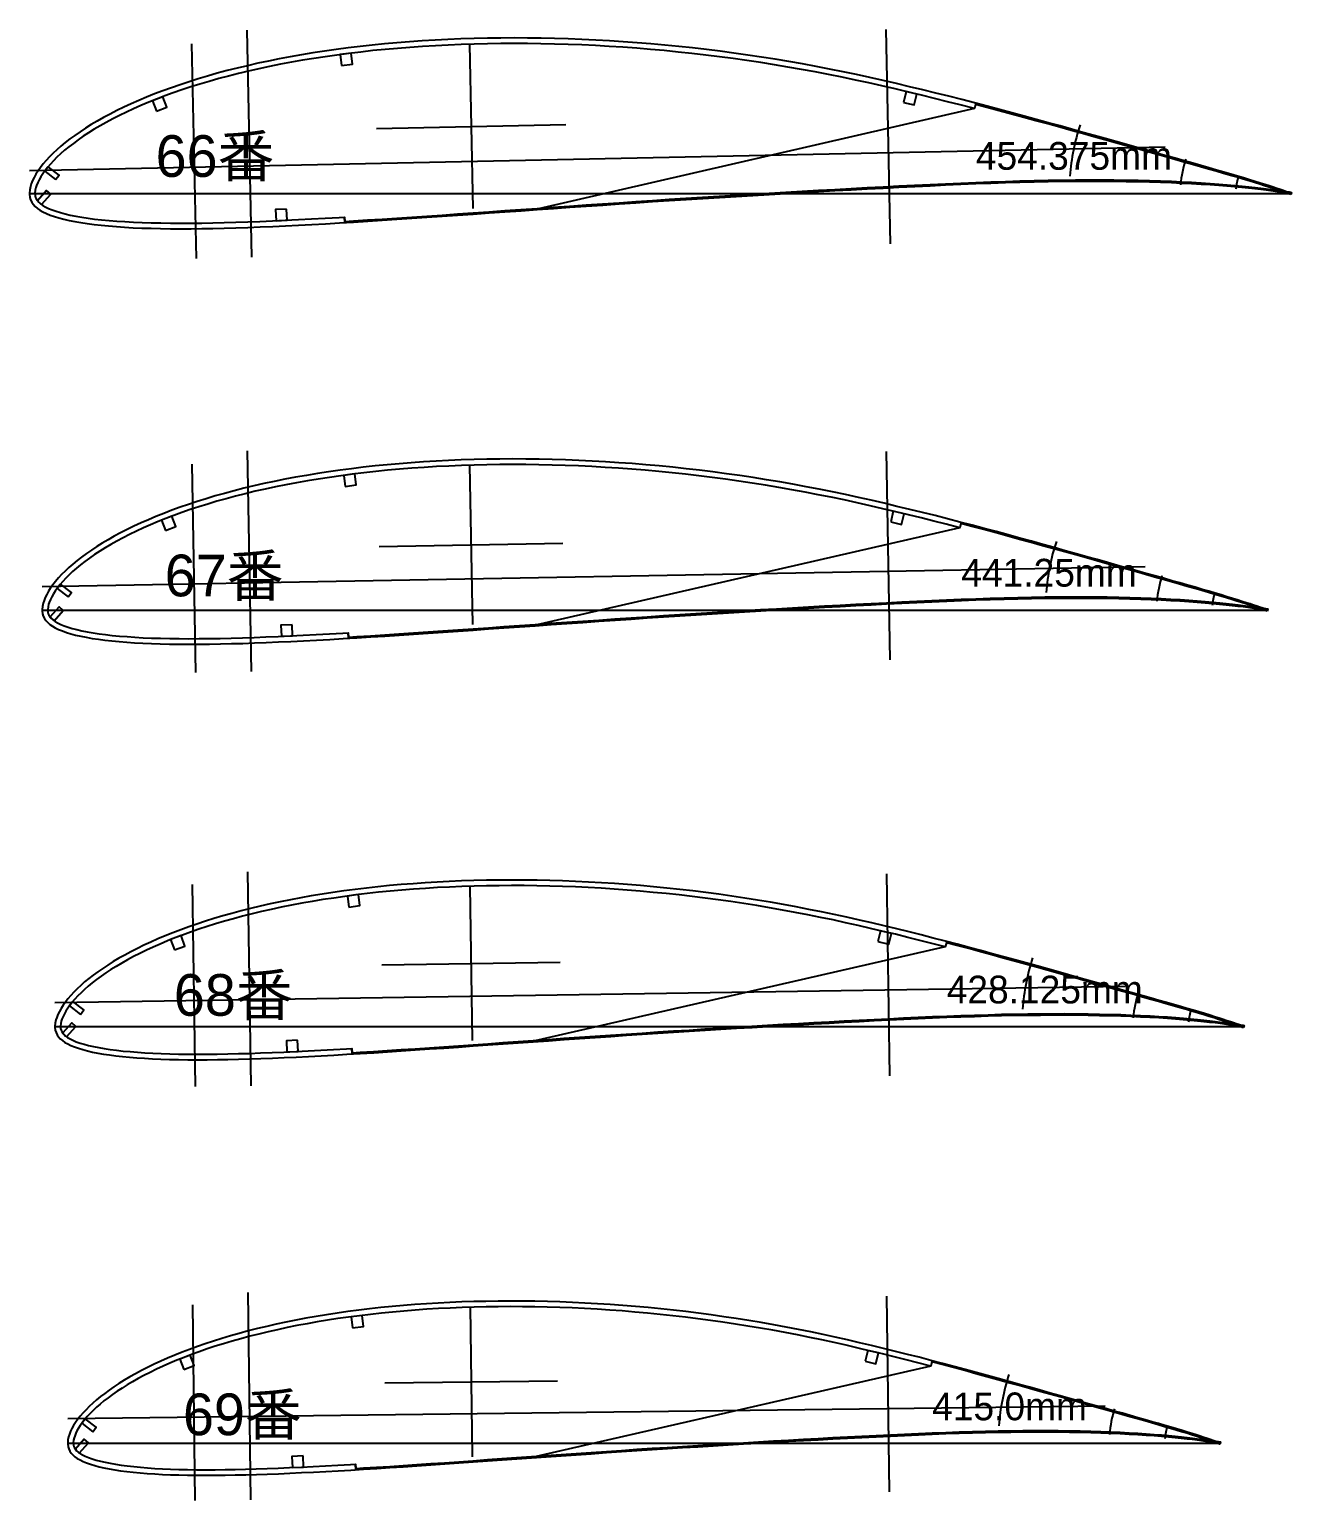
# Model space of a CAD drawing. Header units: metres. Extents: x -217 to 403, y -3621 to 82.
# Drawn here: x -159 to 295, y -3621 to -3091 of the extents above; entities that cross this region are included whole.
import ezdxf

# ---------------------------------------------------------------- set-up
doc = ezdxf.new("R2010")
doc.units = ezdxf.units.M
for name, color, linetype in [('FoilLayer', 7, 'Continuous'), ('RefFoilLayer', 7, 'Continuous'), ('StringerLayer', 7, 'Continuous'), ('SubLayer', 7, 'Continuous'), ('TextLayer', 7, 'Continuous')]:
    doc.layers.add(name, color=color, linetype=linetype)
doc.styles.add('MSゴシック', font='bigfont')

msp = doc.modelspace()

# ---------------------------------------------------------------- linework, layer by layer
at = {"layer": 'FoilLayer'}
for p, q in [((181.24, -3119.44), (22.72, -3155.89)), ((181.75, -3117.51), (181.24, -3119.44)), ((-45.44, -3160.49), (-45.56, -3158.49)), ((176.5, -3268.45), (175.99, -3270.38)), ((175.99, -3270.38), (22.06, -3305.72)), ((-44.12, -3310.18), (-44.24, -3308.19)), ((170.74, -3421.32), (21.41, -3455.55)), ((171.25, -3419.38), (170.74, -3421.32)), ((-42.81, -3459.88), (-42.93, -3457.88)), ((166, -3570.32), (165.49, -3572.26)), ((165.49, -3572.26), (20.75, -3605.38)), ((-41.5, -3609.58), (-41.62, -3607.58))]:
    msp.add_line(p, q, dxfattribs=at)
for points in [[(295.2, -3150.4), (295.11, -3150.37), (294.84, -3150.28), (294.41, -3150.13), (293.82, -3149.93), (293.09, -3149.67), (292.21, -3149.37), (291.18, -3149.02), (290.01, -3148.63), (288.7, -3148.2), (287.26, -3147.73), (285.68, -3147.22), (283.96, -3146.68), (282.12, -3146.11), (280.13, -3145.5), (278.02, -3144.86), (275.78, -3144.19), (273.42, -3143.49), (270.92, -3142.77), (268.3, -3142.01), (265.56, -3141.23), (262.69, -3140.41), (259.71, -3139.57), (256.61, -3138.69), (253.41, -3137.78), (250.09, -3136.85), (246.67, -3135.88), (243.16, -3134.89), (239.55, -3133.87), (235.85, -3132.83), (232.06, -3131.76), (228.18, -3130.68), (224.22, -3129.57), (220.19, -3128.44), (216.1, -3127.29), (211.93, -3126.14), (207.69, -3124.97), (203.38, -3123.79), (199.03, -3122.59), (194.62, -3121.39), (190.17, -3120.2), (185.67, -3119), (181.64, -3117.94), (181.24, -3119.44), (180.73, -3119.31), (176.15, -3118.12), (171.53, -3116.95), (166.88, -3115.79), (162.18, -3114.64), (157.45, -3113.5), (152.7, -3112.38), (147.93, -3111.27), (143.16, -3110.19), (138.37, -3109.15), (133.55, -3108.14), (128.71, -3107.17), (123.85, -3106.24), (118.98, -3105.34), (114.09, -3104.48), (109.19, -3103.66), (104.27, -3102.88), (99.33, -3102.14), (94.39, -3101.44), (89.44, -3100.78), (84.48, -3100.17), (79.52, -3099.59), (74.55, -3099.07), (69.57, -3098.58), (64.6, -3098.13), (59.63, -3097.73), (54.67, -3097.36), (49.72, -3097.04), (44.78, -3096.77), (39.85, -3096.54), (34.93, -3096.35), (30.03, -3096.2), (25.16, -3096.09), (20.31, -3096.02), (15.49, -3096.01), (10.67, -3096.04), (5.89, -3096.11), (1.15, -3096.21), (-3.56, -3096.36), (-8.23, -3096.55), (-12.86, -3096.79), (-17.46, -3097.07), (-22.02, -3097.39), (-26.53, -3097.75), (-30.99, -3098.14), (-35.39, -3098.58), (-39.75, -3099.07), (-44.06, -3099.59), (-48.32, -3100.15), (-52.52, -3100.75), (-56.65, -3101.38), (-60.72, -3102.05), (-64.72, -3102.75), (-68.67, -3103.5), (-72.55, -3104.28), (-76.37, -3105.09), (-80.1, -3105.93), (-83.76, -3106.8), (-87.34, -3107.71), (-90.85, -3108.66), (-94.3, -3109.64), (-97.65, -3110.64), (-100.93, -3111.66), (-104.13, -3112.72), (-107.24, -3113.8), (-110.27, -3114.9), (-113.22, -3116.03), (-116.09, -3117.18), (-118.86, -3118.34), (-121.53, -3119.52), (-124.12, -3120.72), (-126.62, -3121.94), (-129.04, -3123.17), (-131.36, -3124.4), (-133.58, -3125.65), (-135.69, -3126.89), (-137.71, -3128.15), (-139.64, -3129.42), (-141.48, -3130.7), (-143.21, -3131.96), (-144.85, -3133.22), (-146.37, -3134.47), (-147.79, -3135.71), (-149.11, -3136.96), (-150.34, -3138.2), (-151.47, -3139.42), (-152.5, -3140.61), (-153.42, -3141.79), (-154.24, -3142.92), (-154.94, -3144.01), (-155.55, -3145.09), (-156.03, -3146.06), (-156.46, -3147.16), (-156.73, -3147.88), (-156.93, -3148.86), (-157.03, -3149.86), (-157.04, -3150.01), (-156.98, -3150.83), (-156.82, -3151.41), (-156.56, -3151.98), (-156.16, -3152.58), (-155.65, -3153.17), (-155.01, -3153.75), (-154.24, -3154.31), (-153.32, -3154.85), (-152.2, -3155.38), (-150.9, -3155.9), (-149.44, -3156.41), (-147.88, -3156.9), (-146.19, -3157.35), (-144.34, -3157.77), (-142.33, -3158.16), (-140.18, -3158.53), (-137.93, -3158.89), (-135.55, -3159.2), (-133.03, -3159.47), (-130.35, -3159.72), (-127.55, -3159.94), (-124.63, -3160.15), (-121.61, -3160.32), (-118.46, -3160.46), (-115.18, -3160.56), (-111.76, -3160.63), (-108.24, -3160.68), (-104.61, -3160.7), (-100.88, -3160.69), (-97.01, -3160.64), (-93.02, -3160.57), (-88.92, -3160.48), (-84.73, -3160.37), (-80.44, -3160.23), (-76.04, -3160.06), (-71.52, -3159.86), (-66.9, -3159.65), (-62.2, -3159.43), (-57.42, -3159.19), (-52.54, -3158.91), (-47.56, -3158.61), (-45.56, -3158.49), (-45.46, -3160.04), (-42.39, -3159.86), (-37.25, -3159.55), (-32.04, -3159.22), (-26.75, -3158.86), (-21.38, -3158.49), (-15.93, -3158.13), (-10.43, -3157.76), (-4.87, -3157.38), (0.75, -3156.98), (6.43, -3156.57), (12.16, -3156.17), (17.94, -3155.77), (23.75, -3155.37), (29.59, -3154.95), (35.49, -3154.53), (41.42, -3154.12), (47.37, -3153.72), (53.33, -3153.32), (59.3, -3152.91), (65.31, -3152.5), (71.33, -3152.1), (77.35, -3151.73), (83.36, -3151.35), (89.36, -3150.96), (95.37, -3150.59), (101.37, -3150.23), (107.34, -3149.88), (113.28, -3149.53), (119.2, -3149.18), (125.11, -3148.84), (130.98, -3148.52), (136.81, -3148.21), (142.59, -3147.9), (148.33, -3147.59), (154.04, -3147.29), (159.7, -3147.02), (165.3, -3146.76), (170.83, -3146.5), (176.32, -3146.25), (181.75, -3146.02), (187.12, -3145.83), (192.4, -3145.66), (197.6, -3145.49), (202.73, -3145.35), (207.79, -3145.25), (212.74, -3145.18), (217.57, -3145.13), (222.31, -3145.1), (226.95, -3145.1), (231.47, -3145.13), (235.87, -3145.19), (240.13, -3145.27), (244.27, -3145.36), (248.28, -3145.48), (252.15, -3145.62), (255.87, -3145.79), (259.44, -3145.97), (262.87, -3146.16), (266.15, -3146.37), (269.26, -3146.6), (272.2, -3146.84), (274.97, -3147.08), (277.58, -3147.33), (280.02, -3147.57), (282.29, -3147.82), (284.38, -3148.07), (286.28, -3148.31), (288, -3148.54), (289.54, -3148.75), (290.9, -3148.94), (292.08, -3149.1), (293.09, -3149.25), (293.91, -3149.37), (294.56, -3149.47), (295.02, -3149.55), (295.32, -3149.59), (295.42, -3149.61)], [(286.66, -3300.4), (286.58, -3300.37), (286.31, -3300.28), (285.9, -3300.14), (285.33, -3299.94), (284.62, -3299.69), (283.76, -3299.4), (282.77, -3299.06), (281.63, -3298.68), (280.36, -3298.26), (278.96, -3297.81), (277.42, -3297.31), (275.76, -3296.79), (273.96, -3296.23), (272.04, -3295.64), (269.99, -3295.02), (267.81, -3294.37), (265.51, -3293.69), (263.09, -3292.99), (260.55, -3292.26), (257.88, -3291.5), (255.1, -3290.7), (252.2, -3289.88), (249.2, -3289.03), (246.09, -3288.15), (242.86, -3287.24), (239.55, -3286.3), (236.13, -3285.34), (232.63, -3284.35), (229.04, -3283.33), (225.36, -3282.3), (221.59, -3281.25), (217.74, -3280.17), (213.83, -3279.07), (209.85, -3277.96), (205.8, -3276.84), (201.68, -3275.71), (197.51, -3274.56), (193.27, -3273.4), (189, -3272.23), (184.67, -3271.07), (180.3, -3269.91), (176.39, -3268.88), (175.99, -3270.38), (175.49, -3270.25), (171.04, -3269.1), (166.56, -3267.96), (162.04, -3266.83), (157.48, -3265.72), (152.89, -3264.61), (148.27, -3263.52), (143.65, -3262.44), (139.01, -3261.4), (134.36, -3260.38), (129.68, -3259.41), (124.98, -3258.47), (120.26, -3257.56), (115.53, -3256.68), (110.79, -3255.85), (106.02, -3255.05), (101.25, -3254.3), (96.45, -3253.58), (91.65, -3252.9), (86.85, -3252.26), (82.03, -3251.67), (77.21, -3251.11), (72.39, -3250.6), (67.56, -3250.13), (62.73, -3249.69), (57.91, -3249.3), (53.09, -3248.94), (48.28, -3248.63), (43.49, -3248.36), (38.7, -3248.14), (33.92, -3247.95), (29.16, -3247.81), (24.43, -3247.7), (19.72, -3247.64), (15.04, -3247.62), (10.37, -3247.65), (5.72, -3247.72), (1.12, -3247.82), (-3.46, -3247.97), (-7.98, -3248.15), (-12.48, -3248.38), (-16.95, -3248.66), (-21.38, -3248.97), (-25.76, -3249.31), (-30.09, -3249.7), (-34.36, -3250.12), (-38.59, -3250.6), (-42.78, -3251.11), (-46.91, -3251.65), (-50.99, -3252.23), (-55.01, -3252.84), (-58.95, -3253.49), (-62.84, -3254.18), (-66.68, -3254.9), (-70.45, -3255.66), (-74.15, -3256.45), (-77.78, -3257.26), (-81.32, -3258.11), (-84.8, -3258.99), (-88.21, -3259.91), (-91.56, -3260.86), (-94.82, -3261.83), (-98, -3262.83), (-101.1, -3263.85), (-104.12, -3264.9), (-107.06, -3265.97), (-109.93, -3267.07), (-112.71, -3268.18), (-115.4, -3269.31), (-118, -3270.45), (-120.51, -3271.62), (-122.94, -3272.8), (-125.29, -3274), (-127.53, -3275.19), (-129.69, -3276.4), (-131.74, -3277.61), (-133.7, -3278.83), (-135.57, -3280.06), (-137.36, -3281.3), (-139.04, -3282.53), (-140.63, -3283.75), (-142.1, -3284.96), (-143.48, -3286.17), (-144.77, -3287.38), (-145.96, -3288.58), (-147.05, -3289.76), (-148.05, -3290.92), (-148.94, -3292.06), (-149.73, -3293.16), (-150.42, -3294.21), (-151.01, -3295.26), (-151.47, -3296.2), (-151.88, -3297.26), (-152.14, -3297.95), (-152.34, -3298.9), (-152.44, -3299.87), (-152.45, -3300.01), (-152.39, -3300.79), (-152.24, -3301.34), (-151.99, -3301.89), (-151.6, -3302.46), (-151.12, -3303.03), (-150.5, -3303.59), (-149.76, -3304.14), (-148.87, -3304.66), (-147.78, -3305.17), (-146.52, -3305.67), (-145.11, -3306.17), (-143.6, -3306.64), (-141.95, -3307.08), (-140.16, -3307.48), (-138.21, -3307.87), (-136.13, -3308.23), (-133.94, -3308.57), (-131.62, -3308.88), (-129.18, -3309.14), (-126.58, -3309.38), (-123.86, -3309.6), (-121.02, -3309.8), (-118.09, -3309.97), (-115.03, -3310.1), (-111.85, -3310.19), (-108.53, -3310.26), (-105.11, -3310.32), (-101.59, -3310.34), (-97.96, -3310.32), (-94.21, -3310.28), (-90.33, -3310.21), (-86.35, -3310.12), (-82.28, -3310.02), (-78.12, -3309.88), (-73.85, -3309.71), (-69.45, -3309.51), (-64.97, -3309.32), (-60.41, -3309.1), (-55.77, -3308.86), (-51.03, -3308.59), (-46.19, -3308.3), (-44.24, -3308.19), (-44.15, -3309.73), (-41.17, -3309.56), (-36.18, -3309.26), (-31.12, -3308.94), (-25.98, -3308.59), (-20.77, -3308.24), (-15.47, -3307.88), (-10.13, -3307.52), (-4.73, -3307.15), (0.72, -3306.76), (6.24, -3306.37), (11.81, -3305.98), (17.42, -3305.59), (23.06, -3305.2), (28.74, -3304.79), (34.46, -3304.39), (40.22, -3303.99), (46, -3303.6), (51.79, -3303.21), (57.59, -3302.81), (63.42, -3302.41), (69.27, -3302.03), (75.11, -3301.66), (80.95, -3301.3), (86.78, -3300.92), (92.61, -3300.56), (98.44, -3300.21), (104.24, -3299.87), (110.01, -3299.53), (115.76, -3299.19), (121.49, -3298.86), (127.2, -3298.55), (132.85, -3298.25), (138.47, -3297.95), (144.04, -3297.64), (149.59, -3297.36), (155.09, -3297.09), (160.52, -3296.84), (165.9, -3296.59), (171.23, -3296.35), (176.5, -3296.13), (181.71, -3295.94), (186.84, -3295.77), (191.89, -3295.61), (196.88, -3295.47), (201.78, -3295.37), (206.59, -3295.31), (211.29, -3295.26), (215.89, -3295.23), (220.39, -3295.23), (224.79, -3295.26), (229.05, -3295.31), (233.19, -3295.39), (237.21, -3295.48), (241.11, -3295.6), (244.86, -3295.74), (248.48, -3295.9), (251.94, -3296.07), (255.27, -3296.25), (258.46, -3296.46), (261.48, -3296.69), (264.34, -3296.92), (267.03, -3297.16), (269.56, -3297.39), (271.93, -3297.63), (274.13, -3297.87), (276.16, -3298.11), (278.01, -3298.34), (279.69, -3298.57), (281.18, -3298.77), (282.5, -3298.95), (283.65, -3299.12), (284.62, -3299.26), (285.42, -3299.38), (286.06, -3299.48), (286.5, -3299.55), (286.8, -3299.59), (286.89, -3299.61)], [(278.13, -3450.4), (278.05, -3450.37), (277.79, -3450.29), (277.39, -3450.15), (276.84, -3449.95), (276.15, -3449.71), (275.32, -3449.43), (274.35, -3449.1), (273.25, -3448.74), (272.02, -3448.33), (270.66, -3447.89), (269.17, -3447.41), (267.55, -3446.9), (265.81, -3446.36), (263.94, -3445.79), (261.95, -3445.18), (259.84, -3444.55), (257.61, -3443.89), (255.26, -3443.21), (252.8, -3442.5), (250.21, -3441.76), (247.51, -3440.99), (244.69, -3440.2), (241.78, -3439.37), (238.76, -3438.51), (235.64, -3437.63), (232.42, -3436.72), (229.1, -3435.79), (225.7, -3434.83), (222.22, -3433.84), (218.65, -3432.84), (214.99, -3431.82), (211.26, -3430.77), (207.47, -3429.71), (203.61, -3428.63), (199.68, -3427.54), (195.68, -3426.44), (191.63, -3425.33), (187.52, -3424.2), (183.37, -3423.07), (179.18, -3421.94), (174.93, -3420.82), (171.14, -3419.82), (170.74, -3421.32), (170.26, -3421.19), (165.94, -3420.08), (161.59, -3418.97), (157.21, -3417.88), (152.78, -3416.79), (148.32, -3415.73), (143.85, -3414.66), (139.36, -3413.62), (134.86, -3412.6), (130.35, -3411.62), (125.81, -3410.68), (121.25, -3409.76), (116.68, -3408.88), (112.08, -3408.03), (107.48, -3407.22), (102.86, -3406.45), (98.23, -3405.71), (93.58, -3405.02), (88.92, -3404.36), (84.26, -3403.74), (79.58, -3403.16), (74.91, -3402.62), (70.23, -3402.13), (65.54, -3401.67), (60.86, -3401.25), (56.18, -3400.87), (51.5, -3400.52), (46.84, -3400.22), (42.19, -3399.96), (37.54, -3399.74), (32.91, -3399.56), (28.29, -3399.42), (23.71, -3399.32), (19.13, -3399.26), (14.59, -3399.24), (10.06, -3399.27), (5.55, -3399.33), (1.09, -3399.43), (-3.35, -3399.57), (-7.74, -3399.75), (-12.11, -3399.98), (-16.44, -3400.24), (-20.74, -3400.54), (-24.99, -3400.88), (-29.18, -3401.25), (-33.33, -3401.66), (-37.44, -3402.12), (-41.5, -3402.62), (-45.51, -3403.15), (-49.47, -3403.71), (-53.36, -3404.3), (-57.19, -3404.93), (-60.96, -3405.6), (-64.68, -3406.3), (-68.34, -3407.04), (-71.93, -3407.8), (-75.45, -3408.59), (-78.89, -3409.41), (-82.26, -3410.27), (-85.57, -3411.16), (-88.82, -3412.08), (-91.98, -3413.02), (-95.07, -3413.99), (-98.07, -3414.98), (-101, -3416), (-103.86, -3417.04), (-106.64, -3418.1), (-109.33, -3419.18), (-111.94, -3420.28), (-114.46, -3421.39), (-116.9, -3422.52), (-119.26, -3423.66), (-121.53, -3424.82), (-123.71, -3425.98), (-125.81, -3427.16), (-127.79, -3428.33), (-129.69, -3429.51), (-131.5, -3430.7), (-133.23, -3431.9), (-134.87, -3433.1), (-136.41, -3434.28), (-137.84, -3435.45), (-139.17, -3436.62), (-140.42, -3437.8), (-141.57, -3438.96), (-142.63, -3440.11), (-143.6, -3441.22), (-144.46, -3442.33), (-145.23, -3443.39), (-145.89, -3444.42), (-146.46, -3445.43), (-146.91, -3446.33), (-147.31, -3447.36), (-147.56, -3448.02), (-147.75, -3448.94), (-147.84, -3449.87), (-147.85, -3450), (-147.8, -3450.74), (-147.65, -3451.28), (-147.42, -3451.8), (-147.05, -3452.35), (-146.58, -3452.9), (-145.99, -3453.44), (-145.27, -3453.96), (-144.42, -3454.46), (-143.37, -3454.96), (-142.15, -3455.45), (-140.77, -3455.93), (-139.31, -3456.39), (-137.72, -3456.81), (-135.98, -3457.2), (-134.09, -3457.57), (-132.07, -3457.93), (-129.95, -3458.26), (-127.7, -3458.55), (-125.33, -3458.81), (-122.81, -3459.04), (-120.17, -3459.25), (-117.42, -3459.45), (-114.58, -3459.61), (-111.61, -3459.74), (-108.52, -3459.83), (-105.3, -3459.9), (-101.99, -3459.95), (-98.57, -3459.97), (-95.05, -3459.96), (-91.41, -3459.91), (-87.65, -3459.84), (-83.78, -3459.76), (-79.84, -3459.66), (-75.79, -3459.52), (-71.65, -3459.36), (-67.39, -3459.17), (-63.04, -3458.98), (-58.61, -3458.77), (-54.11, -3458.54), (-49.51, -3458.28), (-44.82, -3458), (-42.93, -3457.88), (-42.84, -3459.43), (-39.95, -3459.26), (-35.1, -3458.97), (-30.19, -3458.66), (-25.21, -3458.32), (-20.15, -3457.98), (-15.01, -3457.63), (-9.83, -3457.29), (-4.59, -3456.92), (0.7, -3456.55), (6.05, -3456.17), (11.46, -3455.78), (16.9, -3455.41), (22.37, -3455.03), (27.88, -3454.64), (33.44, -3454.24), (39.02, -3453.86), (44.63, -3453.48), (50.25, -3453.1), (55.88, -3452.71), (61.54, -3452.33), (67.21, -3451.96), (72.88, -3451.6), (78.54, -3451.25), (84.2, -3450.88), (89.86, -3450.53), (95.51, -3450.19), (101.14, -3449.86), (106.73, -3449.53), (112.31, -3449.2), (117.88, -3448.88), (123.41, -3448.58), (128.9, -3448.29), (134.35, -3448), (139.76, -3447.7), (145.14, -3447.42), (150.47, -3447.17), (155.75, -3446.92), (160.96, -3446.68), (166.13, -3446.44), (171.25, -3446.23), (176.31, -3446.04), (181.29, -3445.88), (186.19, -3445.73), (191.02, -3445.59), (195.78, -3445.5), (200.45, -3445.43), (205, -3445.39), (209.47, -3445.36), (213.84, -3445.35), (218.1, -3445.38), (222.24, -3445.44), (226.26, -3445.51), (230.15, -3445.6), (233.93, -3445.71), (237.58, -3445.85), (241.08, -3446.01), (244.45, -3446.17), (247.68, -3446.35), (250.77, -3446.55), (253.7, -3446.77), (256.48, -3447), (259.09, -3447.23), (261.55, -3447.45), (263.85, -3447.69), (265.98, -3447.92), (267.95, -3448.15), (269.74, -3448.38), (271.37, -3448.6), (272.82, -3448.79), (274.1, -3448.97), (275.21, -3449.13), (276.16, -3449.27), (276.94, -3449.38), (277.55, -3449.48), (277.98, -3449.55), (278.27, -3449.59), (278.36, -3449.6)], [(269.6, -3600.4), (269.52, -3600.38), (269.27, -3600.29), (268.88, -3600.16), (268.35, -3599.97), (267.68, -3599.74), (266.87, -3599.46), (265.93, -3599.14), (264.86, -3598.79), (263.67, -3598.39), (262.35, -3597.96), (260.91, -3597.5), (259.35, -3597.01), (257.66, -3596.48), (255.85, -3595.93), (253.92, -3595.34), (251.87, -3594.73), (249.71, -3594.09), (247.43, -3593.43), (245.04, -3592.74), (242.53, -3592.03), (239.92, -3591.28), (237.19, -3590.51), (234.36, -3589.71), (231.44, -3588.88), (228.41, -3588.02), (225.29, -3587.14), (222.08, -3586.24), (218.78, -3585.31), (215.4, -3584.35), (211.94, -3583.38), (208.4, -3582.39), (204.78, -3581.38), (201.1, -3580.34), (197.36, -3579.3), (193.55, -3578.24), (189.68, -3577.18), (185.75, -3576.1), (181.77, -3575.01), (177.75, -3573.91), (173.68, -3572.82), (169.57, -3571.72), (165.89, -3570.76), (165.49, -3572.26), (165.02, -3572.13), (160.84, -3571.05), (156.62, -3569.98), (152.37, -3568.92), (148.08, -3567.87), (143.76, -3566.84), (139.42, -3565.8), (135.07, -3564.79), (130.71, -3563.81), (126.34, -3562.86), (121.94, -3561.94), (117.52, -3561.06), (113.09, -3560.2), (108.64, -3559.38), (104.17, -3558.59), (99.7, -3557.84), (95.21, -3557.13), (90.7, -3556.46), (86.18, -3555.82), (81.66, -3555.22), (77.14, -3554.66), (72.61, -3554.13), (68.07, -3553.65), (63.53, -3553.21), (58.99, -3552.8), (54.45, -3552.43), (49.92, -3552.1), (45.4, -3551.81), (40.89, -3551.55), (36.39, -3551.34), (31.9, -3551.17), (27.43, -3551.03), (22.98, -3550.93), (18.55, -3550.87), (14.14, -3550.86), (9.75, -3550.89), (5.39, -3550.95), (1.06, -3551.04), (-3.25, -3551.18), (-7.5, -3551.35), (-11.73, -3551.57), (-15.93, -3551.83), (-20.1, -3552.12), (-24.22, -3552.45), (-28.28, -3552.81), (-32.3, -3553.21), (-36.28, -3553.65), (-40.22, -3554.13), (-44.1, -3554.64), (-47.94, -3555.19), (-51.71, -3555.76), (-55.42, -3556.37), (-59.08, -3557.02), (-62.69, -3557.7), (-66.23, -3558.41), (-69.71, -3559.16), (-73.12, -3559.92), (-76.45, -3560.72), (-79.73, -3561.55), (-82.93, -3562.41), (-86.08, -3563.3), (-89.14, -3564.21), (-92.13, -3565.15), (-95.05, -3566.11), (-97.89, -3567.1), (-100.65, -3568.11), (-103.35, -3569.14), (-105.96, -3570.18), (-108.49, -3571.24), (-110.93, -3572.32), (-113.29, -3573.42), (-115.57, -3574.52), (-117.78, -3575.65), (-119.89, -3576.77), (-121.92, -3577.91), (-123.84, -3579.04), (-125.68, -3580.19), (-127.44, -3581.34), (-129.11, -3582.51), (-130.7, -3583.66), (-132.18, -3584.81), (-133.57, -3585.94), (-134.86, -3587.08), (-136.07, -3588.22), (-137.18, -3589.34), (-138.21, -3590.45), (-139.14, -3591.53), (-139.98, -3592.6), (-140.72, -3593.63), (-141.36, -3594.62), (-141.92, -3595.59), (-142.35, -3596.47), (-142.74, -3597.46), (-142.97, -3598.09), (-143.16, -3598.98), (-143.25, -3599.88), (-143.26, -3599.99), (-143.21, -3600.7), (-143.07, -3601.21), (-142.85, -3601.7), (-142.5, -3602.24), (-142.05, -3602.76), (-141.47, -3603.28), (-140.79, -3603.79), (-139.96, -3604.27), (-138.95, -3604.75), (-137.77, -3605.22), (-136.44, -3605.69), (-135.02, -3606.13), (-133.48, -3606.54), (-131.8, -3606.92), (-129.97, -3607.28), (-128.01, -3607.62), (-125.95, -3607.94), (-123.78, -3608.23), (-121.48, -3608.48), (-119.04, -3608.7), (-116.48, -3608.91), (-113.82, -3609.1), (-111.06, -3609.26), (-108.19, -3609.38), (-105.2, -3609.47), (-102.07, -3609.53), (-98.86, -3609.58), (-95.55, -3609.6), (-92.14, -3609.59), (-88.61, -3609.55), (-84.96, -3609.48), (-81.22, -3609.4), (-77.39, -3609.3), (-73.47, -3609.17), (-69.46, -3609.01), (-65.33, -3608.83), (-61.11, -3608.64), (-56.82, -3608.44), (-52.45, -3608.22), (-48, -3607.96), (-43.45, -3607.69), (-41.62, -3607.58), (-41.53, -3609.13), (-38.72, -3608.96), (-34.03, -3608.68), (-29.27, -3608.38), (-24.44, -3608.05), (-19.53, -3607.72), (-14.55, -3607.38), (-9.53, -3607.05), (-4.45, -3606.7), (0.68, -3606.33), (5.87, -3605.96), (11.1, -3605.59), (16.38, -3605.23), (21.69, -3604.86), (27.03, -3604.48), (32.41, -3604.1), (37.83, -3603.73), (43.26, -3603.36), (48.7, -3602.99), (54.16, -3602.62), (59.65, -3602.24), (65.15, -3601.88), (70.64, -3601.54), (76.13, -3601.19), (81.61, -3600.84), (87.1, -3600.5), (92.58, -3600.17), (98.04, -3599.85), (103.46, -3599.53), (108.87, -3599.21), (114.26, -3598.9), (119.63, -3598.61), (124.95, -3598.33), (130.23, -3598.04), (135.47, -3597.76), (140.69, -3597.49), (145.86, -3597.24), (150.97, -3597), (156.03, -3596.77), (161.04, -3596.54), (166, -3596.33), (170.9, -3596.15), (175.73, -3595.99), (180.48, -3595.84), (185.17, -3595.72), (189.78, -3595.62), (194.3, -3595.56), (198.72, -3595.52), (203.04, -3595.49), (207.28, -3595.48), (211.41, -3595.51), (215.43, -3595.57), (219.32, -3595.64), (223.1, -3595.72), (226.76, -3595.83), (230.3, -3595.96), (233.69, -3596.12), (236.96, -3596.28), (240.09, -3596.45), (243.09, -3596.64), (245.93, -3596.86), (248.62, -3597.08), (251.14, -3597.3), (253.53, -3597.52), (255.76, -3597.74), (257.83, -3597.97), (259.74, -3598.2), (261.48, -3598.42), (263.05, -3598.62), (264.45, -3598.82), (265.7, -3598.99), (266.78, -3599.14), (267.7, -3599.28), (268.45, -3599.39), (269.04, -3599.48), (269.46, -3599.55), (269.74, -3599.59), (269.83, -3599.6)]]:
    msp.add_lwpolyline(points, close=True, dxfattribs=at)
at = {"layer": 'RefFoilLayer'}
for points in [[(295.34, -3149.98), (295.25, -3149.95), (294.98, -3149.85), (294.56, -3149.7), (293.97, -3149.5), (293.24, -3149.25), (292.35, -3148.94), (291.32, -3148.6), (290.15, -3148.21), (288.84, -3147.77), (287.4, -3147.3), (285.82, -3146.79), (284.1, -3146.25), (282.25, -3145.68), (280.26, -3145.07), (278.15, -3144.43), (275.91, -3143.76), (273.54, -3143.06), (271.05, -3142.33), (268.43, -3141.58), (265.68, -3140.8), (262.81, -3139.98), (259.83, -3139.14), (256.73, -3138.25), (253.53, -3137.35), (250.21, -3136.41), (246.8, -3135.45), (243.28, -3134.46), (239.67, -3133.44), (235.97, -3132.39), (232.18, -3131.33), (228.3, -3130.24), (224.35, -3129.13), (220.32, -3128), (216.22, -3126.86), (212.05, -3125.7), (207.81, -3124.54), (203.5, -3123.35), (199.15, -3122.16), (194.74, -3120.96), (190.28, -3119.76), (185.78, -3118.57), (181.23, -3117.37), (176.64, -3116.18), (172.01, -3115.01), (167.35, -3113.84), (162.64, -3112.69), (157.91, -3111.56), (153.15, -3110.43), (148.37, -3109.32), (143.58, -3108.24), (138.78, -3107.19), (133.94, -3106.18), (129.09, -3105.21), (124.22, -3104.27), (119.32, -3103.37), (114.42, -3102.5), (109.5, -3101.68), (104.56, -3100.9), (99.61, -3100.16), (94.65, -3099.46), (89.68, -3098.8), (84.71, -3098.18), (79.73, -3097.6), (74.74, -3097.08), (69.75, -3096.59), (64.76, -3096.14), (59.78, -3095.74), (54.8, -3095.37), (49.83, -3095.05), (44.88, -3094.77), (39.93, -3094.54), (34.99, -3094.35), (30.08, -3094.2), (25.19, -3094.09), (20.32, -3094.02), (15.47, -3094.01), (10.65, -3094.04), (5.85, -3094.11), (1.09, -3094.21), (-3.64, -3094.36), (-8.33, -3094.55), (-12.98, -3094.79), (-17.6, -3095.07), (-22.18, -3095.4), (-26.71, -3095.76), (-31.18, -3096.15), (-35.61, -3096.59), (-39.99, -3097.08), (-44.32, -3097.61), (-48.6, -3098.17), (-52.82, -3098.77), (-56.98, -3099.4), (-61.07, -3100.08), (-65.1, -3100.79), (-69.07, -3101.54), (-72.97, -3102.33), (-76.81, -3103.14), (-80.57, -3103.99), (-84.25, -3104.87), (-87.86, -3105.78), (-91.4, -3106.74), (-94.87, -3107.72), (-98.25, -3108.73), (-101.56, -3109.76), (-104.78, -3110.83), (-107.93, -3111.92), (-110.98, -3113.04), (-113.96, -3114.18), (-116.86, -3115.33), (-119.66, -3116.51), (-122.38, -3117.71), (-125, -3118.92), (-127.53, -3120.16), (-129.98, -3121.41), (-132.34, -3122.66), (-134.59, -3123.93), (-136.75, -3125.19), (-138.82, -3126.48), (-140.78, -3127.78), (-142.66, -3129.08), (-144.44, -3130.38), (-146.11, -3131.67), (-147.69, -3132.96), (-149.16, -3134.26), (-150.53, -3135.55), (-151.81, -3136.84), (-152.99, -3138.12), (-154.07, -3139.38), (-155.05, -3140.62), (-155.92, -3141.84), (-156.69, -3143.03), (-157.35, -3144.22), (-157.9, -3145.34), (-158.35, -3146.51), (-158.69, -3147.5), (-158.92, -3148.67), (-159.03, -3149.86), (-159.03, -3150.25), (-158.89, -3151.44), (-158.61, -3152.3), (-158.2, -3153.12), (-157.65, -3153.91), (-156.98, -3154.66), (-156.17, -3155.38), (-155.24, -3156.04), (-154.17, -3156.66), (-152.94, -3157.23), (-151.56, -3157.78), (-150.04, -3158.32), (-148.4, -3158.83), (-146.63, -3159.3), (-144.72, -3159.73), (-142.68, -3160.13), (-140.49, -3160.51), (-138.19, -3160.87), (-135.76, -3161.19), (-133.21, -3161.46), (-130.51, -3161.71), (-127.69, -3161.94), (-124.74, -3162.15), (-121.69, -3162.32), (-118.52, -3162.45), (-115.22, -3162.55), (-111.79, -3162.63), (-108.25, -3162.68), (-104.6, -3162.7), (-100.85, -3162.69), (-96.98, -3162.64), (-92.98, -3162.57), (-88.86, -3162.48), (-84.66, -3162.37), (-80.36, -3162.23), (-75.95, -3162.05), (-71.43, -3161.85), (-66.8, -3161.65), (-62.1, -3161.43), (-57.31, -3161.18), (-52.42, -3160.91), (-47.44, -3160.61), (-42.37, -3160.31), (-37.22, -3160), (-32.01, -3159.67), (-26.72, -3159.31), (-21.35, -3158.94), (-15.9, -3158.57), (-10.4, -3158.21), (-4.84, -3157.82), (0.78, -3157.42), (6.46, -3157.02), (12.19, -3156.62), (17.97, -3156.22), (23.78, -3155.82), (29.63, -3155.4), (35.52, -3154.98), (41.45, -3154.57), (47.4, -3154.17), (53.36, -3153.77), (59.33, -3153.36), (65.34, -3152.95), (71.36, -3152.55), (77.38, -3152.18), (83.39, -3151.8), (89.39, -3151.41), (95.39, -3151.04), (101.39, -3150.68), (107.37, -3150.33), (113.31, -3149.98), (119.23, -3149.63), (125.13, -3149.29), (131.01, -3148.97), (136.83, -3148.66), (142.61, -3148.35), (148.35, -3148.04), (154.06, -3147.74), (159.72, -3147.47), (165.32, -3147.21), (170.85, -3146.95), (176.34, -3146.7), (181.77, -3146.47), (187.13, -3146.28), (192.42, -3146.11), (197.61, -3145.94), (202.74, -3145.8), (207.79, -3145.7), (212.74, -3145.63), (217.58, -3145.58), (222.31, -3145.55), (226.94, -3145.55), (231.47, -3145.58), (235.86, -3145.64), (240.12, -3145.72), (244.25, -3145.81), (248.26, -3145.93), (252.13, -3146.07), (255.84, -3146.24), (259.41, -3146.41), (262.84, -3146.61), (266.11, -3146.81), (269.22, -3147.05), (272.16, -3147.29), (274.93, -3147.53), (277.54, -3147.77), (279.97, -3148.02), (282.23, -3148.27), (284.32, -3148.51), (286.22, -3148.75), (287.94, -3148.98), (289.48, -3149.19), (290.84, -3149.38), (292.02, -3149.55), (293.02, -3149.7), (293.84, -3149.82), (294.49, -3149.92), (294.96, -3149.99), (295.24, -3150.03), (295.34, -3150.05)], [(286.81, -3299.98), (286.72, -3299.95), (286.46, -3299.86), (286.05, -3299.71), (285.48, -3299.51), (284.77, -3299.27), (283.9, -3298.97), (282.91, -3298.64), (281.77, -3298.26), (280.5, -3297.83), (279.09, -3297.38), (277.56, -3296.88), (275.89, -3296.36), (274.1, -3295.8), (272.17, -3295.21), (270.12, -3294.59), (267.94, -3293.94), (265.64, -3293.26), (263.22, -3292.56), (260.67, -3291.82), (258.01, -3291.06), (255.22, -3290.27), (252.32, -3289.45), (249.32, -3288.59), (246.21, -3287.72), (242.99, -3286.81), (239.67, -3285.87), (236.25, -3284.9), (232.75, -3283.92), (229.16, -3282.9), (225.48, -3281.87), (221.71, -3280.81), (217.87, -3279.74), (213.95, -3278.64), (209.97, -3277.53), (205.92, -3276.41), (201.8, -3275.27), (197.62, -3274.12), (193.39, -3272.96), (189.11, -3271.79), (184.79, -3270.63), (180.42, -3269.47), (175.99, -3268.31), (171.54, -3267.16), (167.04, -3266.02), (162.52, -3264.89), (157.95, -3263.77), (153.35, -3262.67), (148.72, -3261.57), (144.09, -3260.49), (139.43, -3259.44), (134.77, -3258.42), (130.08, -3257.45), (125.36, -3256.5), (120.63, -3255.59), (115.88, -3254.71), (111.11, -3253.87), (106.34, -3253.08), (101.54, -3252.32), (96.73, -3251.6), (91.92, -3250.92), (87.09, -3250.28), (82.26, -3249.68), (77.42, -3249.12), (72.58, -3248.61), (67.74, -3248.13), (62.89, -3247.7), (58.05, -3247.3), (53.22, -3246.95), (48.39, -3246.63), (43.58, -3246.36), (38.77, -3246.14), (33.98, -3245.95), (29.21, -3245.81), (24.46, -3245.7), (19.73, -3245.64), (15.03, -3245.62), (10.34, -3245.65), (5.68, -3245.72), (1.05, -3245.82), (-3.54, -3245.97), (-8.09, -3246.15), (-12.61, -3246.39), (-17.09, -3246.66), (-21.54, -3246.97), (-25.94, -3247.32), (-30.28, -3247.71), (-34.58, -3248.13), (-38.84, -3248.61), (-43.04, -3249.12), (-47.19, -3249.67), (-51.29, -3250.25), (-55.33, -3250.87), (-59.3, -3251.52), (-63.22, -3252.21), (-67.07, -3252.94), (-70.86, -3253.7), (-74.59, -3254.5), (-78.24, -3255.32), (-81.81, -3256.17), (-85.32, -3257.06), (-88.76, -3257.99), (-92.13, -3258.94), (-95.41, -3259.92), (-98.63, -3260.93), (-101.76, -3261.96), (-104.81, -3263.02), (-107.78, -3264.1), (-110.67, -3265.21), (-113.48, -3266.34), (-116.21, -3267.48), (-118.84, -3268.64), (-121.39, -3269.82), (-123.85, -3271.02), (-126.23, -3272.23), (-128.51, -3273.45), (-130.71, -3274.68), (-132.8, -3275.91), (-134.81, -3277.16), (-136.71, -3278.42), (-138.53, -3279.68), (-140.26, -3280.95), (-141.89, -3282.2), (-143.42, -3283.46), (-144.85, -3284.71), (-146.19, -3285.97), (-147.43, -3287.22), (-148.57, -3288.46), (-149.62, -3289.68), (-150.57, -3290.89), (-151.41, -3292.07), (-152.16, -3293.24), (-152.8, -3294.38), (-153.34, -3295.48), (-153.78, -3296.61), (-154.11, -3297.57), (-154.33, -3298.71), (-154.44, -3299.87), (-154.43, -3300.24), (-154.3, -3301.4), (-154.03, -3302.23), (-153.63, -3303.03), (-153.1, -3303.79), (-152.44, -3304.53), (-151.66, -3305.22), (-150.76, -3305.87), (-149.72, -3306.47), (-148.52, -3307.02), (-147.18, -3307.56), (-145.7, -3308.08), (-144.11, -3308.57), (-142.39, -3309.03), (-140.54, -3309.45), (-138.56, -3309.84), (-136.43, -3310.21), (-134.2, -3310.56), (-131.84, -3310.86), (-129.36, -3311.13), (-126.74, -3311.37), (-124, -3311.59), (-121.14, -3311.79), (-118.17, -3311.97), (-115.09, -3312.1), (-111.9, -3312.19), (-108.56, -3312.26), (-105.13, -3312.32), (-101.58, -3312.34), (-97.94, -3312.32), (-94.17, -3312.28), (-90.29, -3312.21), (-86.3, -3312.12), (-82.22, -3312.02), (-78.04, -3311.87), (-73.76, -3311.71), (-69.37, -3311.51), (-64.87, -3311.31), (-60.3, -3311.1), (-55.65, -3310.86), (-50.91, -3310.59), (-46.07, -3310.3), (-41.14, -3310.01), (-36.15, -3309.71), (-31.09, -3309.39), (-25.95, -3309.04), (-20.73, -3308.68), (-15.44, -3308.33), (-10.1, -3307.97), (-4.7, -3307.6), (0.75, -3307.21), (6.27, -3306.82), (11.84, -3306.42), (17.45, -3306.04), (23.09, -3305.65), (28.77, -3305.24), (34.49, -3304.84), (40.25, -3304.44), (46.03, -3304.05), (51.82, -3303.66), (57.62, -3303.26), (63.45, -3302.86), (69.3, -3302.48), (75.14, -3302.11), (80.98, -3301.75), (86.81, -3301.37), (92.64, -3301.01), (98.46, -3300.66), (104.27, -3300.32), (110.03, -3299.98), (115.78, -3299.64), (121.52, -3299.31), (127.22, -3299), (132.88, -3298.7), (138.49, -3298.4), (144.07, -3298.09), (149.61, -3297.81), (155.11, -3297.54), (160.55, -3297.29), (165.92, -3297.04), (171.25, -3296.8), (176.52, -3296.58), (181.73, -3296.39), (186.86, -3296.22), (191.91, -3296.06), (196.89, -3295.92), (201.79, -3295.82), (206.6, -3295.76), (211.29, -3295.71), (215.89, -3295.68), (220.39, -3295.68), (224.78, -3295.71), (229.05, -3295.76), (233.18, -3295.84), (237.2, -3295.93), (241.09, -3296.05), (244.84, -3296.19), (248.45, -3296.35), (251.92, -3296.52), (255.24, -3296.7), (258.43, -3296.91), (261.44, -3297.14), (264.3, -3297.37), (266.99, -3297.6), (269.52, -3297.84), (271.88, -3298.08), (274.08, -3298.32), (276.11, -3298.56), (277.95, -3298.79), (279.62, -3299.01), (281.12, -3299.21), (282.44, -3299.4), (283.58, -3299.56), (284.56, -3299.7), (285.36, -3299.82), (285.99, -3299.92), (286.44, -3299.99), (286.72, -3300.03), (286.81, -3300.05)], [(278.28, -3449.98), (278.2, -3449.95), (277.94, -3449.86), (277.54, -3449.72), (276.99, -3449.53), (276.29, -3449.29), (275.46, -3449), (274.49, -3448.68), (273.39, -3448.31), (272.15, -3447.9), (270.79, -3447.46), (269.3, -3446.98), (267.68, -3446.47), (265.94, -3445.93), (264.07, -3445.35), (262.08, -3444.75), (259.97, -3444.12), (257.74, -3443.46), (255.39, -3442.78), (252.92, -3442.07), (250.33, -3441.33), (247.63, -3440.56), (244.82, -3439.76), (241.9, -3438.93), (238.88, -3438.08), (235.76, -3437.2), (232.54, -3436.29), (229.23, -3435.35), (225.83, -3434.39), (222.34, -3433.41), (218.77, -3432.41), (215.11, -3431.38), (211.38, -3430.34), (207.59, -3429.27), (203.73, -3428.19), (199.8, -3427.11), (195.8, -3426.01), (191.75, -3424.89), (187.64, -3423.77), (183.49, -3422.63), (179.29, -3421.51), (175.05, -3420.38), (170.76, -3419.26), (166.43, -3418.14), (162.08, -3417.03), (157.68, -3415.93), (153.25, -3414.85), (148.79, -3413.78), (144.3, -3412.71), (139.8, -3411.67), (135.29, -3410.65), (130.76, -3409.66), (126.21, -3408.71), (121.63, -3407.8), (117.04, -3406.91), (112.43, -3406.06), (107.81, -3405.25), (103.17, -3404.47), (98.52, -3403.74), (93.86, -3403.04), (89.18, -3402.38), (84.5, -3401.76), (79.81, -3401.18), (75.12, -3400.63), (70.42, -3400.13), (65.72, -3399.68), (61.02, -3399.25), (56.33, -3398.87), (51.63, -3398.52), (46.95, -3398.22), (42.28, -3397.96), (37.62, -3397.74), (32.97, -3397.56), (28.34, -3397.42), (23.73, -3397.32), (19.14, -3397.26), (14.58, -3397.24), (10.03, -3397.27), (5.51, -3397.33), (1.02, -3397.43), (-3.43, -3397.57), (-7.85, -3397.75), (-12.23, -3397.98), (-16.58, -3398.25), (-20.9, -3398.55), (-25.17, -3398.89), (-29.38, -3399.26), (-33.55, -3399.68), (-37.68, -3400.14), (-41.76, -3400.64), (-45.79, -3401.17), (-49.77, -3401.73), (-53.68, -3402.33), (-57.54, -3402.96), (-61.33, -3403.63), (-65.08, -3404.34), (-68.75, -3405.08), (-72.37, -3405.85), (-75.91, -3406.65), (-79.38, -3407.47), (-82.78, -3408.34), (-86.12, -3409.24), (-89.39, -3410.17), (-92.58, -3411.11), (-95.69, -3412.09), (-98.73, -3413.09), (-101.69, -3414.12), (-104.57, -3415.17), (-107.38, -3416.25), (-110.11, -3417.34), (-112.75, -3418.45), (-115.31, -3419.57), (-117.78, -3420.72), (-120.17, -3421.88), (-122.47, -3423.06), (-124.69, -3424.24), (-126.82, -3425.43), (-128.85, -3426.63), (-130.8, -3427.84), (-132.65, -3429.06), (-134.41, -3430.29), (-136.09, -3431.51), (-137.67, -3432.73), (-139.16, -3433.95), (-140.54, -3435.17), (-141.84, -3436.39), (-143.04, -3437.6), (-144.15, -3438.8), (-145.17, -3439.99), (-146.09, -3441.16), (-146.91, -3442.31), (-147.63, -3443.44), (-148.26, -3444.55), (-148.78, -3445.61), (-149.2, -3446.71), (-149.52, -3447.64), (-149.74, -3448.75), (-149.84, -3449.87), (-149.84, -3450.23), (-149.71, -3451.36), (-149.45, -3452.17), (-149.06, -3452.94), (-148.54, -3453.68), (-147.91, -3454.39), (-147.15, -3455.06), (-146.27, -3455.69), (-145.26, -3456.28), (-144.11, -3456.82), (-142.81, -3457.33), (-141.37, -3457.83), (-139.83, -3458.32), (-138.16, -3458.76), (-136.36, -3459.17), (-134.44, -3459.54), (-132.38, -3459.9), (-130.21, -3460.24), (-127.92, -3460.54), (-125.51, -3460.8), (-122.97, -3461.03), (-120.31, -3461.25), (-117.54, -3461.44), (-114.66, -3461.61), (-111.67, -3461.74), (-108.57, -3461.83), (-105.33, -3461.9), (-102, -3461.95), (-98.56, -3461.97), (-95.02, -3461.96), (-91.37, -3461.91), (-87.61, -3461.84), (-83.73, -3461.76), (-79.77, -3461.66), (-75.72, -3461.52), (-71.56, -3461.36), (-67.3, -3461.17), (-62.94, -3460.98), (-58.51, -3460.77), (-54, -3460.54), (-49.39, -3460.28), (-44.7, -3459.99), (-39.92, -3459.71), (-35.07, -3459.42), (-30.16, -3459.11), (-25.18, -3458.77), (-20.12, -3458.43), (-14.98, -3458.08), (-9.8, -3457.74), (-4.56, -3457.37), (0.73, -3457), (6.08, -3456.61), (11.49, -3456.23), (16.93, -3455.86), (22.4, -3455.48), (27.91, -3455.09), (33.47, -3454.69), (39.05, -3454.31), (44.66, -3453.93), (50.28, -3453.55), (55.91, -3453.16), (61.57, -3452.78), (67.24, -3452.41), (72.91, -3452.05), (78.57, -3451.7), (84.22, -3451.33), (89.88, -3450.98), (95.53, -3450.64), (101.16, -3450.31), (106.76, -3449.98), (112.34, -3449.65), (117.9, -3449.33), (123.44, -3449.03), (128.93, -3448.74), (134.37, -3448.45), (139.78, -3448.15), (145.16, -3447.87), (150.49, -3447.62), (155.77, -3447.37), (160.98, -3447.13), (166.15, -3446.89), (171.27, -3446.68), (176.32, -3446.49), (181.3, -3446.33), (186.2, -3446.18), (191.03, -3446.04), (195.79, -3445.95), (200.45, -3445.88), (205.01, -3445.84), (209.47, -3445.81), (213.83, -3445.8), (218.09, -3445.83), (222.23, -3445.89), (226.25, -3445.96), (230.14, -3446.05), (233.92, -3446.16), (237.56, -3446.3), (241.06, -3446.46), (244.42, -3446.62), (247.65, -3446.8), (250.74, -3447), (253.67, -3447.22), (256.44, -3447.45), (259.05, -3447.68), (261.5, -3447.9), (263.8, -3448.13), (265.93, -3448.37), (267.89, -3448.6), (269.68, -3448.83), (271.31, -3449.04), (272.75, -3449.24), (274.04, -3449.42), (275.15, -3449.58), (276.09, -3449.71), (276.87, -3449.83), (277.48, -3449.92), (277.92, -3449.99), (278.19, -3450.03), (278.28, -3450.05)], [(269.75, -3599.98), (269.67, -3599.95), (269.42, -3599.87), (269.03, -3599.73), (268.5, -3599.54), (267.82, -3599.31), (267.02, -3599.03), (266.08, -3598.72), (265.01, -3598.36), (263.81, -3597.96), (262.49, -3597.53), (261.05, -3597.07), (259.48, -3596.58), (257.79, -3596.05), (255.98, -3595.5), (254.05, -3594.91), (252, -3594.3), (249.84, -3593.66), (247.56, -3593), (245.16, -3592.31), (242.66, -3591.6), (240.04, -3590.85), (237.31, -3590.08), (234.49, -3589.27), (231.56, -3588.45), (228.53, -3587.59), (225.41, -3586.71), (222.2, -3585.8), (218.9, -3584.87), (215.52, -3583.92), (212.06, -3582.95), (208.52, -3581.96), (204.9, -3580.94), (201.22, -3579.91), (197.48, -3578.86), (193.67, -3577.81), (189.8, -3576.74), (185.87, -3575.66), (181.89, -3574.57), (177.86, -3573.47), (173.79, -3572.38), (169.68, -3571.29), (165.52, -3570.2), (161.33, -3569.11), (157.11, -3568.04), (152.85, -3566.98), (148.55, -3565.93), (144.23, -3564.89), (139.88, -3563.86), (135.51, -3562.84), (131.14, -3561.86), (126.75, -3560.9), (122.34, -3559.98), (117.9, -3559.09), (113.45, -3558.23), (108.98, -3557.41), (104.5, -3556.62), (100.01, -3555.87), (95.5, -3555.15), (90.98, -3554.48), (86.45, -3553.84), (81.91, -3553.24), (77.37, -3552.67), (72.82, -3552.14), (68.27, -3551.66), (63.71, -3551.22), (59.15, -3550.81), (54.6, -3550.44), (50.05, -3550.1), (45.51, -3549.81), (40.99, -3549.56), (36.47, -3549.34), (31.96, -3549.17), (27.47, -3549.03), (23, -3548.93), (18.56, -3548.87), (14.13, -3548.86), (9.72, -3548.89), (5.34, -3548.95), (0.99, -3549.04), (-3.33, -3549.18), (-7.61, -3549.36), (-11.86, -3549.58), (-16.07, -3549.83), (-20.26, -3550.13), (-24.39, -3550.46), (-28.48, -3550.82), (-32.52, -3551.22), (-36.53, -3551.67), (-40.48, -3552.15), (-44.39, -3552.66), (-48.24, -3553.21), (-52.04, -3553.79), (-55.77, -3554.4), (-59.45, -3555.05), (-63.08, -3555.74), (-66.65, -3556.46), (-70.15, -3557.2), (-73.59, -3557.98), (-76.95, -3558.78), (-80.25, -3559.62), (-83.48, -3560.49), (-86.65, -3561.39), (-89.74, -3562.3), (-92.76, -3563.25), (-95.7, -3564.22), (-98.57, -3565.22), (-101.37, -3566.24), (-104.09, -3567.28), (-106.73, -3568.34), (-109.29, -3569.41), (-111.77, -3570.51), (-114.17, -3571.62), (-116.48, -3572.74), (-118.72, -3573.88), (-120.87, -3575.03), (-122.93, -3576.19), (-124.9, -3577.34), (-126.79, -3578.52), (-128.58, -3579.7), (-130.29, -3580.89), (-131.92, -3582.08), (-133.45, -3583.26), (-134.89, -3584.44), (-136.24, -3585.62), (-137.49, -3586.81), (-138.66, -3587.98), (-139.73, -3589.15), (-140.72, -3590.3), (-141.61, -3591.43), (-142.41, -3592.55), (-143.11, -3593.64), (-143.71, -3594.72), (-144.22, -3595.75), (-144.63, -3596.81), (-144.94, -3597.71), (-145.15, -3598.79), (-145.25, -3599.88), (-145.25, -3600.22), (-145.12, -3601.32), (-144.86, -3602.1), (-144.49, -3602.85), (-143.99, -3603.57), (-143.37, -3604.26), (-142.64, -3604.91), (-141.79, -3605.52), (-140.81, -3606.08), (-139.69, -3606.61), (-138.43, -3607.11), (-137.04, -3607.59), (-135.54, -3608.06), (-133.92, -3608.5), (-132.18, -3608.89), (-130.31, -3609.25), (-128.32, -3609.6), (-126.21, -3609.93), (-124, -3610.22), (-121.66, -3610.47), (-119.2, -3610.69), (-116.62, -3610.9), (-113.93, -3611.09), (-111.14, -3611.26), (-108.25, -3611.38), (-105.24, -3611.47), (-102.11, -3611.53), (-98.87, -3611.58), (-95.54, -3611.6), (-92.11, -3611.59), (-88.57, -3611.55), (-84.92, -3611.48), (-81.16, -3611.4), (-77.32, -3611.3), (-73.39, -3611.17), (-69.37, -3611.01), (-65.24, -3610.83), (-61.01, -3610.64), (-56.72, -3610.44), (-52.34, -3610.21), (-47.88, -3609.96), (-43.33, -3609.69), (-38.7, -3609.41), (-34, -3609.13), (-29.24, -3608.83), (-24.41, -3608.5), (-19.5, -3608.17), (-14.53, -3607.83), (-9.5, -3607.5), (-4.42, -3607.15), (0.71, -3606.78), (5.9, -3606.41), (11.13, -3606.04), (16.41, -3605.68), (21.72, -3605.31), (27.06, -3604.93), (32.44, -3604.55), (37.86, -3604.18), (43.29, -3603.81), (48.74, -3603.44), (54.19, -3603.07), (59.68, -3602.69), (65.18, -3602.33), (70.67, -3601.99), (76.16, -3601.64), (81.64, -3601.29), (87.13, -3600.95), (92.61, -3600.62), (98.06, -3600.3), (103.49, -3599.98), (108.9, -3599.66), (114.29, -3599.35), (119.65, -3599.06), (124.97, -3598.78), (130.25, -3598.49), (135.5, -3598.21), (140.71, -3597.94), (145.88, -3597.69), (150.99, -3597.45), (156.05, -3597.22), (161.06, -3596.99), (166.02, -3596.78), (170.91, -3596.6), (175.74, -3596.44), (180.49, -3596.29), (185.17, -3596.17), (189.79, -3596.07), (194.3, -3596.01), (198.72, -3595.97), (203.05, -3595.94), (207.28, -3595.93), (211.41, -3595.96), (215.42, -3596.02), (219.31, -3596.09), (223.09, -3596.17), (226.75, -3596.28), (230.28, -3596.41), (233.67, -3596.57), (236.93, -3596.73), (240.06, -3596.9), (243.05, -3597.09), (245.89, -3597.31), (248.58, -3597.53), (251.1, -3597.75), (253.49, -3597.97), (255.71, -3598.19), (257.78, -3598.42), (259.68, -3598.64), (261.42, -3598.86), (262.99, -3599.07), (264.39, -3599.26), (265.64, -3599.44), (266.71, -3599.59), (267.63, -3599.72), (268.38, -3599.83), (268.97, -3599.93), (269.4, -3599.99), (269.66, -3600.03), (269.75, -3600.05)]]:
    msp.add_lwpolyline(points, close=True, dxfattribs=at)
at = {"layer": 'StringerLayer'}
for points in [[(-46.64, -3103.97), (-42.67, -3103.44), (-43.19, -3099.48), (-47.16, -3100), (-46.64, -3103.97)], [(155.69, -3117.2), (159.58, -3118.13), (160.51, -3114.24), (156.62, -3113.31), (155.69, -3117.2)], [(-113.32, -3120.35), (-109.58, -3118.92), (-111.01, -3115.19), (-114.75, -3116.62), (-113.32, -3120.35)], [(-149.6, -3145.02), (-148.36, -3143.44), (-152.3, -3140.36), (-153.53, -3141.93), (-149.6, -3145.02)], [(-151.37, -3150.28), (-152.86, -3148.96), (-156.18, -3152.7), (-154.68, -3154.02), (-151.37, -3150.28)], [(-66.42, -3155.63), (-70.42, -3155.8), (-70.24, -3159.8), (-66.25, -3159.62), (-66.42, -3155.63)], [(-45.32, -3255.48), (-41.36, -3254.95), (-41.88, -3250.99), (-45.85, -3251.51), (-45.32, -3255.48)], [(-110.04, -3271.39), (-106.3, -3269.96), (-107.73, -3266.23), (-111.47, -3267.66), (-110.04, -3271.39)], [(151.09, -3268.3), (154.98, -3269.23), (155.92, -3265.34), (152.03, -3264.41), (151.09, -3268.3)], [(-145.14, -3295.31), (-143.9, -3293.74), (-147.83, -3290.65), (-149.07, -3292.22), (-145.14, -3295.31)], [(-146.84, -3300.14), (-148.33, -3298.81), (-151.65, -3302.56), (-150.16, -3303.88), (-146.84, -3300.14)], [(-64.45, -3305.29), (-68.45, -3305.47), (-68.27, -3309.46), (-64.28, -3309.29), (-64.45, -3305.29)], [(-44.01, -3406.98), (-40.05, -3406.46), (-40.57, -3402.5), (-44.53, -3403.02), (-44.01, -3406.98)], [(146.5, -3419.4), (150.39, -3420.33), (151.32, -3416.44), (147.43, -3415.51), (146.5, -3419.4)], [(-106.76, -3422.43), (-103.02, -3421), (-104.45, -3417.26), (-108.18, -3418.69), (-106.76, -3422.43)], [(-140.67, -3445.6), (-139.44, -3444.03), (-143.37, -3440.94), (-144.61, -3442.51), (-140.67, -3445.6)], [(-142.31, -3450), (-143.81, -3448.67), (-147.12, -3452.42), (-145.63, -3453.74), (-142.31, -3450)], [(-62.49, -3454.95), (-66.48, -3455.13), (-66.31, -3459.12), (-62.31, -3458.95), (-62.49, -3454.95)], [(-42.7, -3558.49), (-38.73, -3557.97), (-39.26, -3554.01), (-43.22, -3554.53), (-42.7, -3558.49)], [(-103.47, -3573.47), (-99.74, -3572.04), (-101.17, -3568.3), (-104.9, -3569.73), (-103.47, -3573.47)], [(141.91, -3570.5), (145.79, -3571.44), (146.73, -3567.55), (142.84, -3566.61), (141.91, -3570.5)], [(-136.21, -3595.89), (-134.98, -3594.32), (-138.91, -3591.23), (-140.14, -3592.81), (-136.21, -3595.89)], [(-137.78, -3599.86), (-139.28, -3598.53), (-142.6, -3602.27), (-141.1, -3603.6), (-137.78, -3599.86)], [(-60.52, -3604.61), (-64.51, -3604.79), (-64.34, -3608.79), (-60.34, -3608.61), (-60.52, -3604.61)]]:
    msp.add_lwpolyline(points, dxfattribs=at)
at = {"layer": 'SubLayer'}
for p, q in [((-80.74, -3091.19), (-79.03, -3172.96)), ((149.3, -3090.93), (150.92, -3168.16)), ((-100.64, -3096.15), (-99.03, -3173.38)), ((-0.62, -3096.33), (0.62, -3155.39)), ((-34.07, -3126.57), (34.07, -3125.15)), ((249.91, -3133.29), (-159.03, -3141.83)), ((-159.03, -3150), (295.34, -3150)), ((-80.62, -3242.71), (-79.19, -3322.12)), ((149.42, -3242.97), (150.77, -3317.97)), ((-100.54, -3247.48), (-99.19, -3322.48)), ((-0.52, -3247.88), (0.52, -3305.24)), ((-33.09, -3277.16), (33.09, -3275.96)), ((242.69, -3284.45), (-154.44, -3291.63)), ((-154.44, -3300), (286.81, -3300)), ((-80.51, -3394.23), (-79.34, -3471.29)), ((149.52, -3395), (150.64, -3467.77)), ((-100.45, -3398.82), (-99.33, -3471.59)), ((-0.42, -3399.43), (0.42, -3455.08)), ((-32.11, -3427.75), (32.11, -3426.77)), ((235.47, -3435.58), (-149.84, -3441.46)), ((-149.84, -3450), (278.28, -3450)), ((-80.41, -3545.75), (-79.48, -3620.45)), ((149.63, -3547.04), (150.51, -3617.58)), ((-100.35, -3550.15), (-99.47, -3620.7)), ((-0.34, -3550.98), (0.34, -3604.93)), ((-31.12, -3578.34), (31.12, -3577.57)), ((228.25, -3586.66), (-145.25, -3591.32)), ((-145.25, -3600), (269.75, -3600))]:
    msp.add_line(p, q, dxfattribs=at)
for centre, radius in [((295.34, -3150), 80), ((295.34, -3150), 40), ((295.34, -3150), 20), ((286.81, -3300), 80), ((286.81, -3300), 40), ((286.81, -3300), 20), ((278.28, -3450), 80), ((278.28, -3450), 40), ((278.28, -3450), 20), ((269.75, -3600), 80), ((269.75, -3600), 40), ((269.75, -3600), 20)]:
    msp.add_arc(centre, radius, 162, 175.5, dxfattribs=at)

# ---------------------------------------------------------------- texts
at = {"layer": 'TextLayer', "style": 'MSゴシック'}
for s, height, p in [('66番', 15, (-113.59, -3144.03)), ('454.375mm', 10, (181.75, -3141.47)), ('67番', 15, (-110.31, -3295.07)), ('441.25mm', 10, (176.5, -3291.58)), ('68番', 15, (-107.03, -3446.11)), ('428.125mm', 10, (171.25, -3441.68)), ('69番', 15, (-103.75, -3597.15)), ('415.0mm', 10, (166, -3591.78))]:
    msp.add_text(s, height=height, dxfattribs=at).set_placement(p)

doc.saveas('drawing.dxf')
